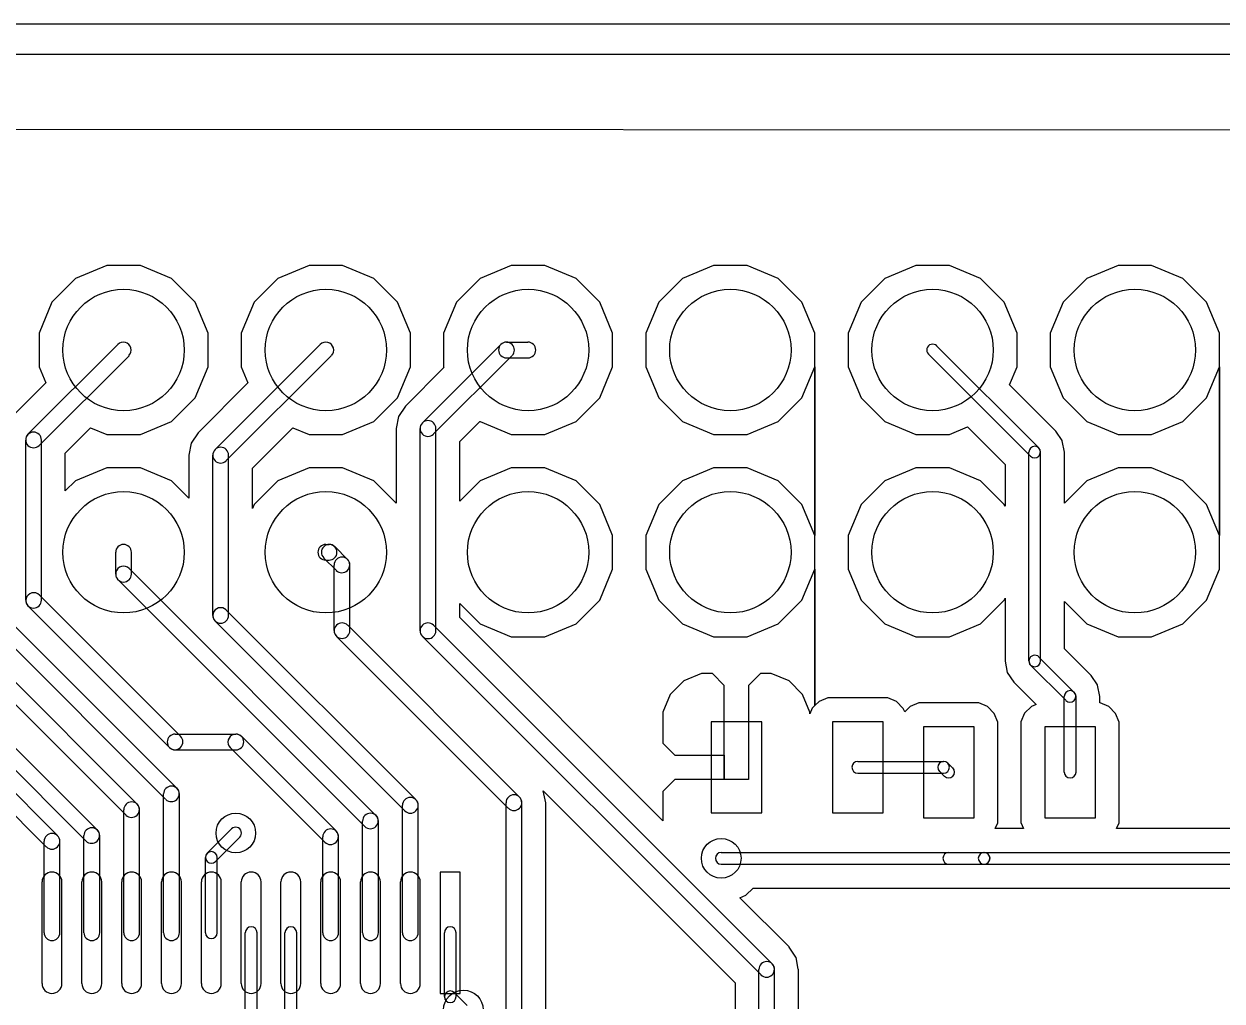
# Model space of a CAD drawing. Extents: x 32880 to 68030, y 27285 to 49782.
# Drawn here: x 40008 to 45931, y 44951 to 49782 of the extents above; entities that cross this region are included whole.
import ezdxf

# ---------------------------------------------------------------- set-up
doc = ezdxf.new("R2010")
doc.units = 0
doc.layers.add('BLACK', color=1, linetype='CONTINUOUS')

msp = doc.modelspace()

# ---------------------------------------------------------------- linework, layer by layer
at = {"layer": 'BLACK'}
for p, q in [((34455, 49782), (66455, 49782)), ((34455, 49632), (66455, 49632)), ((34737, 49265), (66216, 49246)), ((34737, 49265), (66216, 49246)), ((40417, 48588), (40263, 48524)), ((40417, 48588), (40263, 48524)), ((40583, 48588), (40417, 48588)), ((40583, 48588), (40417, 48588)), ((40737, 48524), (40583, 48588)), ((40737, 48524), (40583, 48588)), ((41417, 48588), (41263, 48524)), ((41417, 48588), (41263, 48524)), ((41583, 48588), (41417, 48588)), ((41583, 48588), (41417, 48588)), ((41737, 48524), (41583, 48588)), ((41737, 48524), (41583, 48588)), ((42417, 48588), (42263, 48524)), ((42417, 48588), (42263, 48524)), ((42583, 48588), (42417, 48588)), ((42583, 48588), (42417, 48588)), ((42737, 48524), (42583, 48588)), ((42737, 48524), (42583, 48588)), ((43417, 48588), (43263, 48524)), ((43417, 48588), (43263, 48524)), ((43583, 48588), (43417, 48588)), ((43583, 48588), (43417, 48588)), ((43737, 48524), (43583, 48588)), ((43737, 48524), (43583, 48588)), ((44417, 48588), (44263, 48524)), ((44417, 48588), (44263, 48524)), ((44583, 48588), (44417, 48588)), ((44583, 48588), (44417, 48588)), ((44737, 48524), (44583, 48588)), ((44737, 48524), (44583, 48588)), ((45417, 48588), (45263, 48524)), ((45417, 48588), (45263, 48524)), ((45583, 48588), (45417, 48588)), ((45583, 48588), (45417, 48588)), ((45737, 48524), (45583, 48588)), ((45737, 48524), (45583, 48588)), ((40263, 48524), (40146, 48407)), ((40263, 48524), (40146, 48407)), ((40854, 48407), (40737, 48524)), ((40854, 48407), (40737, 48524)), ((41263, 48524), (41146, 48407)), ((41263, 48524), (41146, 48407)), ((41854, 48407), (41737, 48524)), ((41854, 48407), (41737, 48524)), ((42263, 48524), (42146, 48407)), ((42263, 48524), (42146, 48407)), ((42854, 48407), (42737, 48524)), ((42854, 48407), (42737, 48524)), ((43263, 48524), (43146, 48407)), ((43263, 48524), (43146, 48407)), ((43854, 48407), (43737, 48524)), ((43854, 48407), (43737, 48524)), ((44263, 48524), (44146, 48407)), ((44263, 48524), (44146, 48407)), ((44854, 48407), (44737, 48524)), ((44854, 48407), (44737, 48524)), ((45263, 48524), (45146, 48407)), ((45263, 48524), (45146, 48407)), ((45854, 48407), (45737, 48524)), ((45854, 48407), (45737, 48524)), ((40146, 48407), (40082, 48253)), ((40146, 48407), (40082, 48253)), ((40918, 48253), (40854, 48407)), ((40918, 48253), (40854, 48407)), ((41146, 48407), (41082, 48253)), ((41146, 48407), (41082, 48253)), ((41918, 48253), (41854, 48407)), ((41918, 48253), (41854, 48407)), ((42146, 48407), (42082, 48253)), ((42146, 48407), (42082, 48253)), ((42918, 48253), (42854, 48407)), ((42918, 48253), (42854, 48407)), ((43146, 48407), (43082, 48253)), ((43146, 48407), (43082, 48253)), ((43918, 48253), (43854, 48407)), ((43918, 48253), (43854, 48407)), ((44146, 48407), (44082, 48253)), ((44146, 48407), (44082, 48253)), ((44918, 48253), (44854, 48407)), ((44918, 48253), (44854, 48407)), ((45146, 48407), (45082, 48253)), ((45146, 48407), (45082, 48253)), ((45918, 48253), (45854, 48407)), ((45918, 48253), (45854, 48407)), ((40082, 48253), (40082, 48087)), ((40082, 48253), (40082, 48087)), ((40918, 48087), (40918, 48253)), ((40918, 48087), (40918, 48253)), ((41082, 48253), (41082, 48087)), ((41082, 48253), (41082, 48087)), ((41918, 48087), (41918, 48253)), ((41918, 48087), (41918, 48253)), ((42082, 48253), (42082, 48087)), ((42082, 48253), (42082, 48087)), ((42918, 48087), (42918, 48253)), ((42918, 48087), (42918, 48253)), ((43082, 48253), (43082, 48087)), ((43082, 48253), (43082, 48087)), ((43918, 48087), (43918, 48253)), ((43918, 48087), (43918, 48253)), ((44082, 48253), (44082, 48087)), ((44082, 48253), (44082, 48087)), ((44918, 48087), (44918, 48253)), ((44918, 48087), (44918, 48253)), ((45082, 48253), (45082, 48087)), ((45082, 48253), (45082, 48087)), ((45918, 48087), (45918, 48253)), ((45918, 48087), (45918, 48253)), ((40027, 47754), (40471, 48198)), ((40953, 47678), (41472, 48197)), ((42365, 48197), (41978, 47810)), ((42393, 48209), (42499, 48209)), ((45025, 47686), (44520, 48191)), ((40083, 47698), (40527, 48142)), ((41008, 47623), (41527, 48142)), ((42420, 48142), (42033, 47755)), ((42393, 48131), (42499, 48131)), ((44984, 47645), (44479, 48150)), ((40082, 48087), (40115, 48008)), ((40082, 48087), (40115, 48008)), ((40854, 47933), (40918, 48087)), ((40854, 47933), (40918, 48087)), ((41082, 48087), (41115, 48008)), ((41082, 48087), (41115, 48008)), ((41854, 47933), (41918, 48087)), ((41854, 47933), (41918, 48087)), ((42083, 48084), (41894, 47893)), ((42083, 48084), (41894, 47893)), ((42082, 48087), (42083, 48084)), ((42082, 48087), (42083, 48084)), ((42854, 47933), (42918, 48087)), ((42854, 47933), (42918, 48087)), ((43082, 48087), (43146, 47933)), ((43082, 48087), (43146, 47933)), ((43854, 47933), (43918, 48087)), ((43854, 47933), (43918, 48087)), ((43918, 47253), (43918, 48087)), ((43918, 48087), (43918, 47253)), ((43918, 47253), (43918, 48087)), ((43918, 48087), (43918, 47253)), ((44082, 48087), (44146, 47933)), ((44082, 48087), (44146, 47933)), ((44880, 47998), (44918, 48087)), ((44880, 47998), (44918, 48087)), ((45082, 48087), (45146, 47933)), ((45082, 48087), (45146, 47933)), ((45854, 47933), (45918, 48087)), ((45854, 47933), (45918, 48087)), ((45918, 47253), (45918, 48087)), ((45918, 48087), (45918, 47253)), ((45918, 47253), (45918, 48087)), ((45918, 48087), (45918, 47253)), ((40115, 48008), (39944, 47836)), ((40115, 48008), (39944, 47836)), ((41115, 48008), (40869, 47761)), ((41115, 48008), (40869, 47761)), ((45109, 47769), (44880, 47998)), ((45109, 47769), (44880, 47998)), ((40737, 47816), (40854, 47933)), ((40737, 47816), (40854, 47933)), ((41737, 47816), (41854, 47933)), ((41737, 47816), (41854, 47933)), ((42737, 47816), (42854, 47933)), ((42737, 47816), (42854, 47933)), ((43146, 47933), (43263, 47816)), ((43146, 47933), (43263, 47816)), ((43737, 47816), (43854, 47933)), ((43737, 47816), (43854, 47933)), ((44146, 47933), (44263, 47816)), ((44146, 47933), (44263, 47816)), ((45146, 47933), (45263, 47816)), ((45146, 47933), (45263, 47816)), ((45737, 47816), (45854, 47933)), ((45737, 47816), (45854, 47933)), ((41894, 47893), (41860, 47842)), ((41894, 47893), (41860, 47842)), ((40583, 47752), (40737, 47816)), ((40583, 47752), (40737, 47816)), ((41583, 47752), (41737, 47816)), ((41583, 47752), (41737, 47816)), ((41860, 47842), (41848, 47782)), ((41860, 47842), (41848, 47782)), ((42162, 47717), (42262, 47817)), ((42162, 47717), (42262, 47817)), ((42262, 47817), (42263, 47816)), ((42262, 47817), (42263, 47816)), ((42263, 47816), (42417, 47752)), ((42263, 47816), (42417, 47752)), ((42583, 47752), (42737, 47816)), ((42583, 47752), (42737, 47816)), ((43263, 47816), (43417, 47752)), ((43263, 47816), (43417, 47752)), ((43583, 47752), (43737, 47816)), ((43583, 47752), (43737, 47816)), ((44263, 47816), (44417, 47752)), ((44263, 47816), (44417, 47752)), ((45263, 47816), (45417, 47752)), ((45263, 47816), (45417, 47752)), ((45583, 47752), (45737, 47816)), ((45583, 47752), (45737, 47816)), ((40212, 47660), (40337, 47786)), ((40212, 47660), (40337, 47786)), ((40337, 47786), (40417, 47752)), ((40337, 47786), (40417, 47752)), ((40417, 47752), (40583, 47752)), ((40417, 47752), (40583, 47752)), ((40869, 47761), (40835, 47710)), ((40869, 47761), (40835, 47710)), ((41137, 47585), (41337, 47786)), ((41137, 47585), (41337, 47786)), ((41337, 47786), (41417, 47752)), ((41337, 47786), (41417, 47752)), ((41417, 47752), (41583, 47752)), ((41417, 47752), (41583, 47752)), ((41848, 47782), (41848, 47413)), ((41848, 47782), (41848, 47413)), ((41966, 46782), (41966, 47782)), ((42044, 46782), (42044, 47782)), ((42417, 47752), (42583, 47752)), ((42417, 47752), (42583, 47752)), ((43417, 47752), (43583, 47752)), ((43417, 47752), (43583, 47752)), ((44417, 47752), (44583, 47752)), ((44417, 47752), (44583, 47752)), ((44583, 47752), (44672, 47790)), ((44583, 47752), (44672, 47790)), ((44672, 47790), (44858, 47604)), ((44672, 47790), (44858, 47604)), ((45141, 47722), (45109, 47769)), ((45141, 47722), (45109, 47769)), ((45417, 47752), (45583, 47752)), ((45417, 47752), (45583, 47752)), ((40016, 46933), (40016, 47725)), ((40094, 46933), (40094, 47725)), ((40835, 47710), (40823, 47650)), ((40835, 47710), (40823, 47650)), ((42162, 47423), (42162, 47717)), ((42162, 47423), (42162, 47717)), ((45141, 47721), (45141, 47722)), ((45141, 47721), (45141, 47722)), ((45152, 47665), (45141, 47721)), ((45152, 47665), (45141, 47721)), ((40212, 47473), (40212, 47660)), ((40212, 47473), (40212, 47660)), ((40823, 47650), (40823, 47438)), ((40823, 47650), (40823, 47438)), ((40941, 46858), (40941, 47650)), ((41019, 46858), (41019, 47650)), ((44976, 46633), (44976, 47665)), ((45034, 46633), (45034, 47665)), ((45152, 47413), (45152, 47665)), ((45152, 47413), (45152, 47665)), ((40417, 47588), (40263, 47524)), ((40417, 47588), (40263, 47524)), ((40583, 47588), (40417, 47588)), ((40583, 47588), (40417, 47588)), ((40737, 47524), (40583, 47588)), ((40737, 47524), (40583, 47588)), ((41137, 47386), (41137, 47585)), ((41137, 47386), (41137, 47585)), ((41417, 47588), (41263, 47524)), ((41417, 47588), (41263, 47524)), ((41583, 47588), (41417, 47588)), ((41583, 47588), (41417, 47588)), ((41737, 47524), (41583, 47588)), ((41737, 47524), (41583, 47588)), ((42417, 47588), (42263, 47524)), ((42417, 47588), (42263, 47524)), ((42583, 47588), (42417, 47588)), ((42583, 47588), (42417, 47588)), ((42737, 47524), (42583, 47588)), ((42737, 47524), (42583, 47588)), ((43417, 47588), (43263, 47524)), ((43417, 47588), (43263, 47524)), ((43583, 47588), (43417, 47588)), ((43583, 47588), (43417, 47588)), ((43737, 47524), (43583, 47588)), ((43737, 47524), (43583, 47588)), ((44417, 47588), (44263, 47524)), ((44417, 47588), (44263, 47524)), ((44583, 47588), (44417, 47588)), ((44583, 47588), (44417, 47588)), ((44737, 47524), (44583, 47588)), ((44737, 47524), (44583, 47588)), ((44858, 47604), (44858, 47398)), ((44858, 47604), (44858, 47398)), ((45417, 47588), (45263, 47524)), ((45417, 47588), (45263, 47524)), ((45583, 47588), (45417, 47588)), ((45583, 47588), (45417, 47588)), ((45737, 47524), (45583, 47588)), ((45737, 47524), (45583, 47588)), ((40263, 47524), (40212, 47473)), ((40263, 47524), (40212, 47473)), ((40823, 47438), (40737, 47524)), ((40823, 47438), (40737, 47524)), ((41263, 47524), (41146, 47407)), ((41263, 47524), (41146, 47407)), ((41848, 47413), (41737, 47524)), ((41848, 47413), (41737, 47524)), ((42263, 47524), (42162, 47423)), ((42263, 47524), (42162, 47423)), ((42854, 47407), (42737, 47524)), ((42854, 47407), (42737, 47524)), ((43263, 47524), (43146, 47407)), ((43263, 47524), (43146, 47407)), ((43854, 47407), (43737, 47524)), ((43854, 47407), (43737, 47524)), ((44263, 47524), (44146, 47407)), ((44263, 47524), (44146, 47407)), ((44854, 47407), (44737, 47524)), ((44854, 47407), (44737, 47524)), ((45263, 47524), (45152, 47413)), ((45263, 47524), (45152, 47413)), ((45854, 47407), (45737, 47524)), ((45854, 47407), (45737, 47524)), ((41146, 47407), (41137, 47386)), ((41146, 47407), (41137, 47386)), ((42918, 47253), (42854, 47407)), ((42918, 47253), (42854, 47407)), ((43146, 47407), (43082, 47253)), ((43146, 47407), (43082, 47253)), ((43918, 47253), (43854, 47407)), ((43918, 47253), (43854, 47407)), ((44146, 47407), (44082, 47253)), ((44146, 47407), (44082, 47253)), ((44858, 47398), (44854, 47407)), ((44858, 47398), (44854, 47407)), ((45918, 47253), (45854, 47407)), ((45918, 47253), (45854, 47407)), ((42918, 47087), (42918, 47253)), ((42918, 47087), (42918, 47253)), ((43082, 47253), (43082, 47087)), ((43082, 47253), (43082, 47087)), ((43918, 47087), (43918, 47253)), ((43918, 47087), (43918, 47253)), ((44082, 47253), (44082, 47087)), ((44082, 47253), (44082, 47087)), ((45918, 47087), (45918, 47253)), ((45918, 47087), (45918, 47253)), ((40763, 46004), (39570, 47197)), ((40461, 47062), (40461, 47170)), ((40539, 47062), (40539, 47170)), ((41500, 47209), (41516, 47209)), ((41544, 47198), (41607, 47135)), ((40708, 45949), (39515, 47142)), ((41489, 47143), (41552, 47080)), ((41500, 47131), (41516, 47131)), ((41541, 46783), (41541, 47107)), ((41619, 46783), (41619, 47107)), ((41693, 45814), (40472, 47035)), ((41748, 45869), (40527, 47090)), ((42854, 46933), (42918, 47087)), ((42854, 46933), (42918, 47087)), ((43082, 47087), (43146, 46933)), ((43082, 47087), (43146, 46933)), ((43854, 46933), (43918, 47087)), ((43854, 46933), (43918, 47087)), ((43918, 46412), (43918, 47087)), ((43918, 47087), (43918, 46412)), ((43918, 46412), (43918, 47087)), ((43918, 47087), (43918, 46412)), ((44082, 47087), (44146, 46933)), ((44082, 47087), (44146, 46933)), ((45854, 46933), (45918, 47087)), ((45854, 46933), (45918, 47087)), ((40782, 46260), (40083, 46959)), ((42162, 46847), (42162, 46917)), ((42162, 46917), (42263, 46816)), ((42162, 46847), (42162, 46917)), ((42162, 46917), (42263, 46816)), ((42737, 46816), (42854, 46933)), ((42737, 46816), (42854, 46933)), ((43146, 46933), (43263, 46816)), ((43146, 46933), (43263, 46816)), ((43737, 46816), (43854, 46933)), ((43737, 46816), (43854, 46933)), ((44146, 46933), (44263, 46816)), ((44146, 46933), (44263, 46816)), ((44737, 46816), (44854, 46933)), ((44737, 46816), (44854, 46933)), ((44854, 46933), (44858, 46943)), ((44854, 46933), (44858, 46943)), ((44858, 46943), (44858, 46632)), ((44858, 46943), (44858, 46632)), ((45152, 46693), (45152, 46927)), ((45152, 46927), (45263, 46816)), ((45152, 46693), (45152, 46927)), ((45152, 46927), (45263, 46816)), ((45737, 46816), (45854, 46933)), ((45737, 46816), (45854, 46933)), ((40727, 46205), (40028, 46904)), ((41945, 45947), (41008, 46884)), ((41890, 45892), (40953, 46829)), ((41608, 46810), (42458, 45960)), ((42032, 46810), (43707, 45135)), ((43167, 45842), (42162, 46847)), ((43167, 45842), (42162, 46847)), ((42263, 46816), (42417, 46752)), ((42263, 46816), (42417, 46752)), ((42583, 46752), (42737, 46816)), ((42583, 46752), (42737, 46816)), ((43263, 46816), (43417, 46752)), ((43263, 46816), (43417, 46752)), ((43583, 46752), (43737, 46816)), ((43583, 46752), (43737, 46816)), ((44263, 46816), (44417, 46752)), ((44263, 46816), (44417, 46752)), ((44583, 46752), (44737, 46816)), ((44583, 46752), (44737, 46816)), ((45263, 46816), (45417, 46752)), ((45263, 46816), (45417, 46752)), ((45583, 46752), (45737, 46816)), ((45583, 46752), (45737, 46816)), ((41552, 46754), (42402, 45904)), ((41977, 46755), (43652, 45080)), ((42417, 46752), (42583, 46752)), ((42417, 46752), (42583, 46752)), ((43417, 46752), (43583, 46752)), ((43417, 46752), (43583, 46752)), ((44417, 46752), (44583, 46752)), ((44417, 46752), (44583, 46752)), ((45417, 46752), (45583, 46752)), ((45417, 46752), (45583, 46752)), ((40567, 45925), (39782, 46710)), ((45284, 46561), (45152, 46693)), ((45284, 46561), (45152, 46693)), ((40512, 45870), (39727, 46655)), ((44858, 46632), (44869, 46575)), ((44858, 46632), (44869, 46575)), ((45199, 46479), (45026, 46652)), ((40370, 45797), (39607, 46560)), ((43358, 46570), (43270, 46534)), ((43358, 46570), (43270, 46534)), ((43411, 46571), (43358, 46570)), ((43411, 46571), (43358, 46570)), ((43470, 46512), (43411, 46571)), ((43470, 46512), (43411, 46571)), ((43649, 46571), (43590, 46512)), ((43649, 46571), (43590, 46512)), ((43702, 46570), (43649, 46571)), ((43702, 46570), (43649, 46571)), ((43790, 46534), (43702, 46570)), ((43790, 46534), (43702, 46570)), ((44869, 46575), (44901, 46528)), ((44869, 46575), (44901, 46528)), ((45158, 46438), (44985, 46611)), ((45315, 46514), (45284, 46561)), ((45315, 46514), (45284, 46561)), ((40315, 45742), (39552, 46505)), ((43270, 46534), (43203, 46467)), ((43270, 46534), (43203, 46467)), ((43470, 46167), (43470, 46512)), ((43470, 46167), (43470, 46512)), ((43590, 46512), (43590, 46207)), ((43590, 46512), (43590, 46207)), ((43857, 46467), (43790, 46534)), ((43857, 46467), (43790, 46534)), ((44901, 46528), (45012, 46417)), ((44901, 46528), (45012, 46417)), ((45316, 46513), (45315, 46514)), ((45316, 46513), (45315, 46514)), ((45327, 46457), (45316, 46513)), ((45327, 46457), (45316, 46513)), ((43203, 46467), (43167, 46380)), ((43203, 46467), (43167, 46380)), ((43893, 46380), (43857, 46467)), ((43893, 46380), (43857, 46467)), ((43982, 46450), (43939, 46432)), ((43982, 46450), (43939, 46432)), ((44232, 46450), (43982, 46450)), ((44232, 46450), (43982, 46450)), ((44279, 46450), (44232, 46450)), ((44279, 46450), (44232, 46450)), ((44322, 46432), (44279, 46450)), ((44322, 46432), (44279, 46450)), ((45151, 46083), (45151, 46457)), ((45209, 46083), (45209, 46457)), ((45327, 46425), (45327, 46457)), ((45327, 46425), (45327, 46457)), ((43905, 46399), (43893, 46371)), ((43905, 46399), (43893, 46371)), ((43918, 46412), (43905, 46399)), ((43918, 46412), (43905, 46399)), ((43939, 46432), (43918, 46412)), ((43939, 46432), (43918, 46412)), ((44355, 46398), (44322, 46432)), ((44355, 46398), (44322, 46432)), ((44362, 46381), (44355, 46398)), ((44362, 46381), (44355, 46398)), ((44389, 46407), (44362, 46381)), ((44389, 46407), (44362, 46381)), ((44432, 46425), (44389, 46407)), ((44432, 46425), (44389, 46407)), ((44682, 46425), (44432, 46425)), ((44682, 46425), (44432, 46425)), ((44729, 46425), (44682, 46425)), ((44729, 46425), (44682, 46425)), ((44772, 46407), (44729, 46425)), ((44772, 46407), (44729, 46425)), ((44805, 46373), (44772, 46407)), ((44805, 46373), (44772, 46407)), ((44989, 46407), (44955, 46374)), ((44989, 46407), (44955, 46374)), ((45012, 46417), (44989, 46407)), ((45012, 46417), (44989, 46407)), ((45329, 46425), (45327, 46425)), ((45329, 46425), (45327, 46425)), ((45372, 46407), (45329, 46425)), ((45372, 46407), (45329, 46425)), ((45405, 46373), (45372, 46407)), ((45405, 46373), (45372, 46407)), ((40173, 45769), (39608, 46334)), ((43167, 46380), (43167, 46285)), ((43167, 46380), (43167, 46285)), ((43405, 46332), (43405, 45882)), ((43655, 46332), (43405, 46332)), ((43655, 45882), (43655, 46332)), ((43893, 46371), (43893, 46380)), ((43893, 46371), (43893, 46380)), ((44005, 46332), (44005, 45882)), ((44255, 46332), (44005, 46332)), ((44255, 45882), (44255, 46332)), ((44823, 46330), (44805, 46373)), ((44823, 46330), (44805, 46373)), ((44823, 45880), (44823, 46330)), ((44823, 45880), (44823, 46330)), ((44955, 46374), (44937, 46331)), ((44955, 46374), (44937, 46331)), ((44937, 46331), (44937, 46284)), ((44937, 46331), (44937, 46284)), ((45423, 46330), (45405, 46373)), ((45423, 46330), (45405, 46373)), ((45423, 45880), (45423, 46330)), ((45423, 45880), (45423, 46330)), ((40118, 45714), (39553, 46279)), ((40755, 46271), (41055, 46271)), ((43167, 46285), (43166, 46226)), ((43167, 46285), (43166, 46226)), ((44705, 46307), (44455, 46307)), ((44455, 46307), (44455, 45857)), ((44705, 45857), (44705, 46307)), ((44937, 46284), (44937, 45834)), ((44937, 46284), (44937, 45834)), ((45305, 46307), (45055, 46307)), ((45055, 46307), (45055, 45857)), ((45305, 45857), (45305, 46307)), ((41495, 45736), (41027, 46204)), ((41551, 45792), (41083, 46260)), ((43166, 46226), (43225, 46167)), ((43166, 46226), (43225, 46167)), ((43590, 46207), (43590, 46167)), ((43590, 46207), (43590, 46167)), ((40755, 46193), (41055, 46193)), ((43225, 46167), (43470, 46167)), ((43225, 46167), (43470, 46167)), ((43470, 46047), (43470, 46167)), ((43470, 46167), (43470, 46047)), ((43470, 46047), (43470, 46167)), ((43470, 46167), (43470, 46047)), ((43590, 46167), (43590, 46047)), ((43590, 46167), (43590, 46047)), ((44130, 46136), (44554, 46136)), ((44534, 46087), (44559, 46062)), ((44575, 46128), (44600, 46103)), ((43225, 46047), (43166, 45988)), ((43225, 46047), (43166, 45988)), ((43430, 46047), (43225, 46047)), ((43430, 46047), (43225, 46047)), ((43470, 46047), (43430, 46047)), ((43470, 46047), (43430, 46047)), ((43590, 46047), (43470, 46047)), ((43590, 46047), (43470, 46047)), ((44130, 46078), (44554, 46078)), ((40698, 45289), (40698, 45975)), ((40776, 45289), (40776, 45975)), ((42587, 45932), (42575, 45990)), ((42575, 45990), (43523, 45042)), ((42587, 45932), (42575, 45990)), ((42575, 45990), (43523, 45042)), ((43166, 45988), (43167, 45929)), ((43166, 45988), (43167, 45929)), ((41879, 45289), (41879, 45919)), ((41957, 45289), (41957, 45919)), ((42391, 44282), (42391, 45932)), ((42469, 44282), (42469, 45932)), ((42587, 44579), (42587, 45932)), ((42587, 44579), (42587, 45932)), ((43167, 45929), (43167, 45842)), ((43167, 45929), (43167, 45842)), ((40501, 45289), (40501, 45897)), ((40579, 45289), (40579, 45897)), ((43405, 45882), (43655, 45882)), ((44005, 45882), (44255, 45882)), ((44455, 45857), (44705, 45857)), ((44823, 45833), (44823, 45880)), ((44823, 45833), (44823, 45880)), ((45055, 45857), (45305, 45857)), ((45423, 45833), (45423, 45880)), ((45423, 45833), (45423, 45880)), ((40913, 45682), (41034, 45803)), ((41682, 45289), (41682, 45841)), ((41760, 45289), (41760, 45841)), ((44810, 45804), (44823, 45833)), ((44810, 45804), (44823, 45833)), ((44949, 45804), (44810, 45804)), ((44949, 45804), (44810, 45804)), ((44937, 45834), (44949, 45804)), ((44937, 45834), (44949, 45804)), ((45410, 45804), (45423, 45833)), ((45410, 45804), (45423, 45833)), ((46100, 45804), (45410, 45804)), ((46100, 45804), (45410, 45804)), ((40107, 45289), (40107, 45741)), ((40185, 45289), (40185, 45741)), ((40304, 45289), (40304, 45769)), ((40382, 45289), (40382, 45769)), ((40954, 45641), (41075, 45762)), ((41485, 45289), (41485, 45763)), ((41563, 45289), (41563, 45763)), ((43455, 45686), (44755, 45686)), ((44580, 45686), (44754, 45686)), ((44755, 45686), (50705, 45686)), ((40905, 45289), (40905, 45661)), ((40963, 45289), (40963, 45661)), ((43455, 45628), (44755, 45628)), ((44580, 45628), (44754, 45628)), ((44755, 45628), (50705, 45628)), ((42164, 45589), (42066, 45589)), ((42066, 45589), (42066, 44989)), ((42164, 44989), (42164, 45589)), ((40097, 45038), (40097, 45540)), ((40195, 45038), (40195, 45540)), ((40294, 45038), (40294, 45540)), ((40392, 45038), (40392, 45540)), ((40491, 45038), (40491, 45540)), ((40589, 45038), (40589, 45540)), ((40688, 45038), (40688, 45540)), ((40786, 45038), (40786, 45540)), ((40885, 45038), (40885, 45540)), ((40983, 45038), (40983, 45540)), ((41082, 45038), (41082, 45540)), ((41180, 45038), (41180, 45540)), ((41278, 45038), (41278, 45540)), ((41376, 45038), (41376, 45540)), ((41475, 45038), (41475, 45540)), ((41573, 45038), (41573, 45540)), ((41672, 45038), (41672, 45540)), ((41770, 45038), (41770, 45540)), ((41869, 45038), (41869, 45540)), ((41967, 45038), (41967, 45540)), ((43577, 45474), (43613, 45510)), ((43577, 45474), (43613, 45510)), ((43613, 45510), (44580, 45510)), ((43613, 45510), (44580, 45510)), ((44580, 45510), (44755, 45510)), ((44580, 45510), (44755, 45510)), ((44755, 45510), (46249, 45510)), ((44755, 45510), (46249, 45510)), ((43547, 45462), (43577, 45474)), ((43547, 45462), (43577, 45474)), ((43790, 45219), (43547, 45462)), ((43790, 45219), (43547, 45462)), ((41102, 43769), (41102, 45289)), ((41160, 43769), (41160, 45289)), ((41298, 43849), (41298, 45289)), ((41356, 43849), (41356, 45289)), ((42086, 44973), (42086, 45289)), ((42144, 44973), (42144, 45289)), ((43791, 45218), (43790, 45219)), ((43791, 45218), (43790, 45219)), ((43824, 45168), (43791, 45218)), ((43824, 45168), (43791, 45218)), ((43825, 45167), (43824, 45168)), ((43825, 45167), (43824, 45168)), ((43836, 45108), (43825, 45167)), ((43836, 45108), (43825, 45167)), ((43641, 44157), (43641, 45107)), ((43719, 44157), (43719, 45107)), ((43837, 45107), (43836, 45108)), ((43837, 45107), (43836, 45108)), ((43837, 44157), (43837, 45107)), ((43837, 44157), (43837, 45107)), ((43523, 45042), (43523, 44222)), ((43523, 45042), (43523, 44222)), ((42066, 44989), (42164, 44989)), ((42136, 44992), (42199, 44929))]:
    msp.add_line(p, q, dxfattribs=at)
for centre, radius in [((40500, 48170), 300), ((41500, 48170), 300), ((42500, 48170), 300), ((43500, 48170), 300), ((44500, 48170), 300), ((45500, 48170), 300), ((40500, 47170), 300), ((41500, 47170), 300), ((42500, 47170), 300), ((43500, 47170), 300), ((44500, 47170), 300), ((45500, 47170), 300), ((41055, 45782), 98), ((43455, 45657), 98), ((42180, 44907), 98)]:
    msp.add_circle(centre, radius, dxfattribs=at)
for centre, radius, start, end in [((40499, 48170), 39, 315, 495), ((41500, 48170), 39, 315, 495), ((42393, 48170), 39, 90, 270), ((42393, 48170), 39, -45, 135), ((42499, 48170), 39, 270, 450), ((44500, 48170), 29, 405, 585), ((42005, 47782), 39, 360, 540), ((42005, 47782), 39, 135, 315), ((40055, 47725), 39, 360, 540), ((40055, 47726), 39, 135, 315), ((40980, 47650), 39, 360, 540), ((45005, 47665), 29, 360, 540), ((45004, 47666), 29, 225, 405), ((40980, 47650), 39, 135, 315), ((40500, 47170), 39, 360, 540), ((41500, 47170), 39, 90, 270), ((41517, 47170), 39, 45, 225), ((41516, 47170), 39, 270, 450), ((40500, 47062), 39, 405, 585), ((41580, 47107), 39, 360, 540), ((41579, 47108), 39, 225, 405), ((40500, 47062), 39, 180, 360), ((40055, 46933), 39, 180, 360), ((40056, 46931), 39, 405, 585), ((40980, 46857), 39, 405, 585), ((40980, 46858), 39, 180, 360), ((41580, 46782), 39, 45, 225), ((42005, 46782), 39, 45, 225), ((41580, 46783), 39, 180, 360), ((42005, 46782), 39, 180, 360), ((45005, 46632), 29, 405, 585), ((45005, 46633), 29, 180, 360), ((45180, 46457), 29, 360, 540), ((45179, 46458), 29, 225, 405), ((40755, 46232), 39, 90, 270), ((41055, 46232), 39, 405, 585), ((41055, 46232), 39, 270, 450), ((40754, 46233), 39, 225, 405), ((44130, 46107), 29, 90, 270), ((44555, 46107), 29, 45, 225), ((44554, 46107), 29, 270, 450), ((44579, 46083), 29, 225, 405), ((45180, 46083), 29, 180, 360), ((40737, 45975), 39, 360, 540), ((40736, 45976), 39, 225, 405), ((42430, 45932), 39, 360, 540), ((40540, 45897), 39, 360, 540), ((40539, 45898), 39, 225, 405), ((41918, 45919), 39, 360, 540), ((41918, 45919), 39, 225, 405), ((42430, 45932), 39, 225, 405), ((41721, 45841), 39, 360, 540), ((41720, 45842), 39, 225, 405), ((40343, 45769), 39, 360, 540), ((40342, 45770), 39, 225, 405), ((41054, 45782), 29, 315, 495), ((41524, 45763), 39, 360, 540), ((41523, 45764), 39, 225, 405), ((40146, 45741), 39, 360, 540), ((40146, 45741), 39, 225, 405), ((40934, 45661), 29, 360, 540), ((40934, 45662), 29, 135, 315), ((43455, 45657), 29, 90, 270), ((44580, 45657), 29, 90, 270), ((44755, 45657), 29, 90, 270), ((44754, 45657), 29, 270, 450), ((44755, 45657), 29, 270, 450), ((40146, 45540), 49, 360, 540), ((40343, 45540), 49, 360, 540), ((40540, 45540), 49, 360, 540), ((40737, 45540), 49, 360, 540), ((40934, 45540), 49, 360, 540), ((41131, 45540), 49, 360, 540), ((41327, 45540), 49, 360, 540), ((41524, 45540), 49, 360, 540), ((41721, 45540), 49, 360, 540), ((41918, 45540), 49, 360, 540), ((41131, 45289), 29, 360, 540), ((41327, 45289), 29, 360, 540), ((42115, 45289), 29, 360, 540), ((40146, 45289), 39, 180, 360), ((40343, 45289), 39, 180, 360), ((40540, 45289), 39, 180, 360), ((40737, 45289), 39, 180, 360), ((40934, 45289), 29, 180, 360), ((41524, 45289), 39, 180, 360), ((41721, 45289), 39, 180, 360), ((41918, 45289), 39, 180, 360), ((43680, 45107), 39, 360, 540), ((43679, 45108), 39, 225, 405), ((40146, 45038), 49, 180, 360), ((40343, 45038), 49, 180, 360), ((40540, 45038), 49, 180, 360), ((40737, 45038), 49, 180, 360), ((40934, 45038), 49, 180, 360), ((41131, 45038), 49, 180, 360), ((41327, 45038), 49, 180, 360), ((41524, 45038), 49, 180, 360), ((41721, 45038), 49, 180, 360), ((41918, 45038), 49, 180, 360), ((42115, 44972), 29, 45, 225), ((42115, 44973), 29, 180, 360)]:
    msp.add_arc(centre, radius, start, end, dxfattribs=at)

doc.saveas('drawing.dxf')
